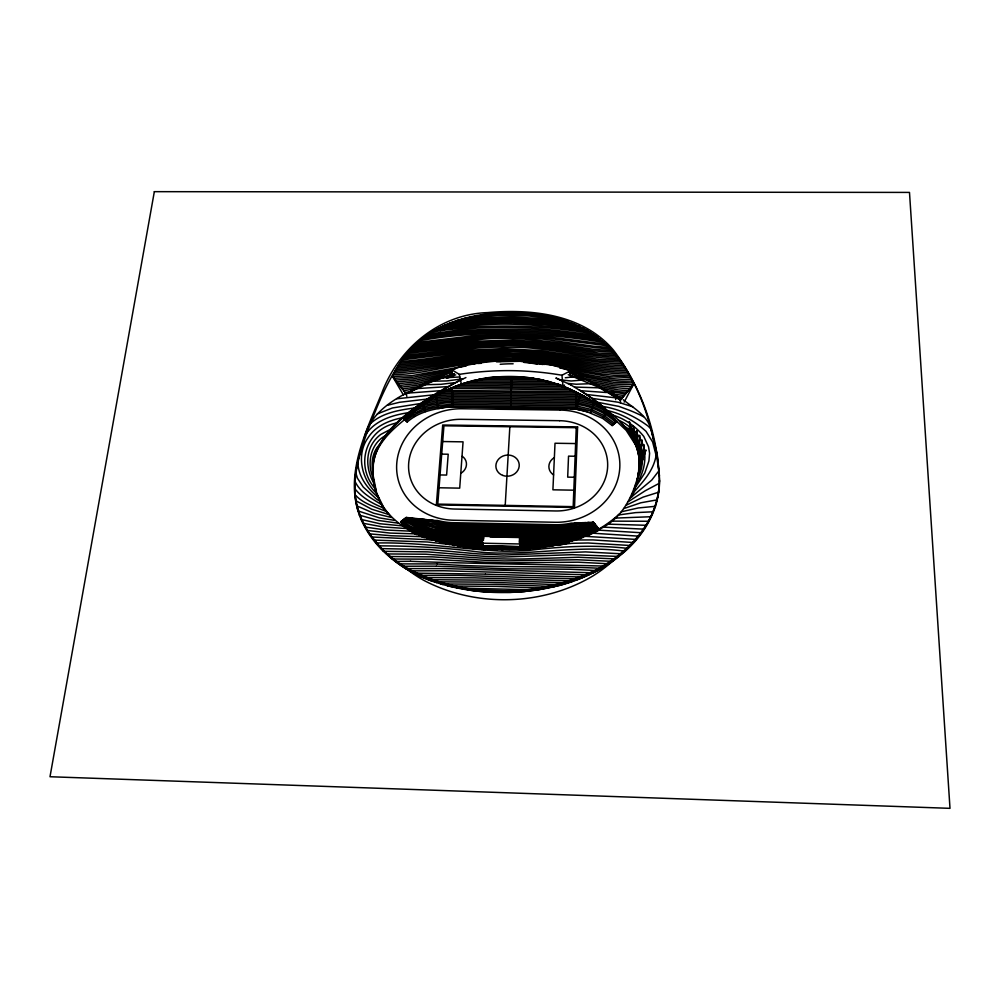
<?xml version="1.0" encoding="UTF-8"?>
<svg xmlns="http://www.w3.org/2000/svg" width="1000" height="1000" viewBox="0 0 1000 1000"><rect width="100%" height="100%" fill="white"/><g stroke="black" fill="none" stroke-linecap="round" stroke-linejoin="round"><path stroke-width="1.5" d="M659.425 481.962C658.2 435.075 641.875 387.562 613.488 350.163C583.038 314.163 531.6 308.663 487.463 312.613C438.762 314.175 398.162 348.925 381.625 393.537C366 431.7 343.913 474.85 359.925 516.475M576.087 409.137L576.388 392.238C538.513 372.738 491.062 371.45 452.225 387.587L452.65 406.712L568.938 408.25L576.087 409.137L576.213 406.112M510.95 407.488L511.512 376.938M452.688 406.863L452.75 403.787M659.45 477.262C660.888 508.425 643.512 537.562 619.275 556.112M554.888 527.663L555.013 524.7A64.713 58.388 -6 0 0 567.025 523.925L571.4 523.125L586.487 523.425M659.163 487.212L659.475 480.25M510.975 407.638L511.163 404.562M503.95 526.775L504.137 523.688L502.525 537.188M505.213 505.375L509.85 426.75M639.15 465.238C640.138 456.9 638.663 448.062 634.1 440.95M453.338 525.662L453.55 522.688L555.013 524.7L553.312 545.138L551.263 545.538M436.463 582.612C476.037 595.087 519.188 595.562 559.325 585.462C606.538 573.587 655.238 537.225 659.2 485.5M638.663 471.737L638.987 457.975A54.275 48.925 -4 0 0 635.4 444.688L626.175 430.35L608.638 413.75M483.625 549.812L482.113 543.188L483.013 536.325L519.612 537.075L520.312 541.087M638.45 473.275L636.812 481.763M658.662 490.688C655.462 516.462 639.138 538.713 619.225 554.513M509.925 549.45C540.5 548.8 571.888 544.1 599.087 529.388C631.55 514.425 639.338 476.613 644.25 444.875L638.65 470.513L645.9 449.963L637.925 474.85C642.913 455.425 634.288 435.4 620.188 421.987M605.037 415.138L602.575 418.338L606.625 411.5L607.175 411.962A104.2 98.2 -75 0 1 616.35 420.988L616.4 422.137L612.2 425.575L602.575 418.338L587.225 411.812A70.312 63.537 -5.7 0 0 577.312 409.4L576.413 409.175L580.175 394.137L576.388 392.238M635.75 485.863L636.462 483.137M638.088 473.9C643.45 459.525 640.15 442.163 628.575 431.962M634.113 491.3L635.4 487.225M576.413 409.175L577.3 406.5M580.175 394.15A119.562 117.613 -88.3 0 1 593.263 401.538L594.15 402.15L590.475 412.6L591.875 409.588M636.788 480.1C647.763 461.737 642.25 436 623.4 425.625M632.15 496.675L633.688 492.663M659.125 470.562L651.762 480.075L630.375 497.875M635.388 485.238C648.238 468.263 649.15 441.662 631.112 428.113C627.312 424.85 622.975 422.013 618.312 420.163M624.138 402.137L633.45 384.538C613.175 332.362 559.55 309.513 506.112 313.575C475.112 314.15 442.163 320.712 418.35 341.9C393.3 364.988 380.613 397.6 368.475 428.638C358.775 454.825 349.75 483.938 358.288 511.712M403.55 395.2L392.438 376.275C426.075 304.662 523.65 300.3 587.125 330.363C635.812 360.85 653.425 422.7 659.438 476.675M633.85 489.787L644.788 472.987L648.913 460.988L649.6 453.312L648.55 446.8L643.775 436.425C635.9 426.675 625.3 418.938 613.25 415.225M366.287 433.713C375.95 419.888 393.5 414.812 409.438 412.537M571.587 373.15L595.2 384.087L620.388 400.037L633.45 384.538L620.388 400.037L620.45 402.85M632.188 493.963C642.425 482.45 653.612 470.988 656.1 455.387L652.613 441.95L646.038 431.325C635.225 421.6 622.375 413.862 608.112 410.75M403.638 521.163L401.763 523.275L411.688 530.275L422.812 536.538M401.85 523.55L403.725 521.438M403.913 521.975L402.025 524.087L408.787 529M426.725 519.65L406.287 517.45L401.138 521.425L406.788 525.35L408.013 529.087L402.388 525.163L403.562 523.837M379.237 444.925C373.162 451.325 371.163 460.887 372.575 469.425M401.3 521.925L403.1 519.913L418.387 528.875L435.875 534.425A82.438 73.875 -13.3 0 0 451.463 536.125L483.963 536.788M612.2 425.575L616.362 420.975M617.312 556.675L615.337 558.625A135.738 122.587 -9.1 0 1 593.013 575.887C542.675 606.013 476.062 607.65 424.125 580.525A132.562 119.65 -10.8 0 1 410.35 571.712L406.05 568.387A137.325 123.85 -10.6 0 1 403.95 566.663M619.5 513.875C578.938 551.4 517.962 552.487 466.037 546.788M575.675 409.137L452.225 406.863A72.213 64.887 -13.9 0 0 438.9 408.512C427.438 410.35 415.975 414.225 407.175 422.062L403.85 418.212L423.162 402.725A107.338 107.312 -64.1 0 1 434.888 395.75L437.038 394.6A134.388 134.113 82.8 0 1 443.2 391.5L452.075 387.65M370.1 423.913C382.25 412.65 399.525 409.938 415.375 407.887M404.125 419.175L422.837 404.95A118.725 107.638 -12 0 1 427.863 402.088M411.575 411.413L414.625 416.475L411.887 412.525M406.625 418.038C394.688 427.575 382.337 438.2 376.238 452.625A50 44.713 -15.7 0 0 373.288 463.425L373.237 476.025L376.312 491.325M408.888 416.312L413.425 412.85M659.312 483.275L645.225 490.763L628.413 501.587M418.325 406.037L432.7 397.9M437.9 377.512L420.213 385.7L406.138 393.9L406.838 396.388M392.438 376.275L406.138 393.9L431.087 380.387L452.225 372.088M592.925 522.05L599.2 529.312L592.212 533.375M598.088 530.662L599.237 529.987L596.538 526.038L583.35 531.6L569.45 534.925A79.862 71.988 -6.1 0 1 554.075 535.962L451.812 533.862A79.4 71.175 -13.3 0 1 436.812 532.225L419.975 526.9L405.238 518.263L401.488 522.463L408.25 527.388M599.2 529.312L587.438 535.388L590.938 533.75L570.262 539.412A85.95 77.45 -6.1 0 1 553.7 540.513L519.412 539.8M426.7 402.375L420.625 405.975A111.45 100.838 -12.1 0 0 404.062 418.888L406.125 420.85C418.787 409.637 436.188 406.262 452.625 405.913L576.112 407.537A2.788 2.475 -4.8 0 1 576.8 407.625L591.025 411.087L603.4 416.95L613.288 424.375L616.388 421.838A111.163 100.85 -8.3 0 0 604.688 411.075M406.863 392.863C387.113 403.038 367.725 417.675 363.725 440.875C359.588 453.137 356.213 465.763 355.15 478.7C350.412 527.587 391.912 569.513 436.45 582.55M594.587 532.375L599.225 529.712L598.05 527.9L584.3 533.7L569.85 537.163A82.9 74.713 -6.1 0 1 553.888 538.237L490.15 536.925M594.612 532.65L595.775 532M564.55 385.112L562.938 386A303.225 288.438 -16.3 0 0 557.688 385.075M435.925 395.213L438 408.575L437.575 405.412L452.587 404.312L576.138 405.938A4.25 3.775 -4.8 0 1 577.2 406.062L591.575 409.562L604.225 415.562L614.375 423.175L616.375 421.525A111.2 100.875 -8.3 0 0 603.775 410.062M428.7 400.95L420.538 405.662A111.5 100.862 -12.1 0 0 403.988 418.587L405.075 419.637L412.975 413.725L424.263 408.625L437.512 405.425M385.775 435.462C370.575 443.212 366.525 463.45 373.263 478.263M452.587 374.9L451.413 369.55L459.312 374.363A307.387 291.75 -16.1 0 1 561.962 375.238L570.1 371.012L570.6 377.163M592.238 533.638L593.413 533.013M406.138 393.9L431.438 381.85L454.137 373.787M597.288 526.962L583.825 532.65L569.65 536.05A81.375 73.35 -6.1 0 1 553.987 537.1L451.637 535A80.913 72.525 -13.3 0 1 436.35 533.325L419.188 527.888L404.162 519.087L401.388 522.2L416.8 532.487M598.812 528.825L584.775 534.763L570.062 538.288A84.425 76.087 -6.1 0 1 553.8 539.375L519.525 538.663M595.025 524.188L582.4 529.5L569.038 532.7A76.825 69.262 -6.1 0 1 554.263 533.688L452.163 531.613A76.388 68.475 -13.3 0 1 437.738 530.05C426.213 528.962 416.65 520.962 406.375 517.725L401.662 523L413.663 531.087L424.963 537.112M406.55 518.263C418.062 517.375 427.113 526.987 438.675 527.875A73.362 65.788 -13.3 0 0 452.512 529.375L554.45 531.438A73.787 66.537 -6 0 0 568.625 530.487L581.462 527.413L593.513 522.337L596 526.2M430.725 399.562L420.462 405.363A111.538 100.887 -12.1 0 0 403.9 418.288L407.175 422.062M591.025 533.987L587.4 535.763M377.35 413.9L392.475 407.95L421.4 403.387M465.925 377.562C431.975 393.625 397.537 415.375 377.5 448.013C367.725 467.612 373.975 490.887 383.862 509.137M597.062 528.088L593.263 522.2C585.05 523.925 577.163 528.763 568.425 529.375A72.275 65.175 -6 0 1 554.55 530.312L452.688 528.25A71.862 64.438 -13.3 0 1 439.137 526.788C428.638 526.038 420.35 517.288 409.75 518.6M432.775 398.212L412.912 410.262L423.212 405.613L437.025 402.275L452.512 401.138L576.2 402.725A7.175 6.362 -4.8 0 1 577.975 402.95L592.663 406.525L605.875 412.775L615.35 419.862A110.225 99.963 -8.2 0 0 599.125 406.087L597.163 404.862M588.638 535.45L589.837 534.862M593.837 570.825C535.1 598.587 461.425 598.95 404.425 566.575M626.287 505.15L643.162 497.1L658.525 492.262M460.462 379.8C424.588 401.125 366.825 429.212 373.375 479.25C376.538 514.825 409.837 535.45 441.763 542.087M593.95 572.388L583.775 577.087L485.525 574.125M589.362 399.113L579.525 396.725A13.05 11.575 -4.8 0 0 576.312 396.325L452.35 394.775L436.05 395.975L424.012 402.15L436.538 399.125L452.425 397.95L576.25 399.525A10.113 8.963 -4.8 0 1 578.75 399.837L593.75 403.475L601.15 406.975L586.15 398.05M585.513 536.362L586.2 536.05M418.175 406.138L422.688 404.1L436.775 400.7L452.475 399.55L576.225 401.125A8.65 7.662 -4.8 0 1 578.362 401.4L593.2 405L606.25 411.163L591.2 401M588.025 522.438L578.413 525.988L568.225 528.275A70.75 63.812 -6 0 1 554.637 529.188L452.863 527.137A70.35 63.087 -13.3 0 1 439.588 525.7L429.85 523.038L420.85 519.15M586.45 535.837L584.837 536.525M582.75 537.562L583.45 537.275M439.338 376.9L445.125 374.562M583.625 537.038L582.4 537.525M580.65 538.438L581.35 538.15M585.112 522.562L568.025 527.163A69.237 62.45 -6 0 1 554.738 528.062L453.038 526.025A68.85 61.75 -13.3 0 1 440.05 524.612L424.162 519.425L414.05 519.225M431.45 381.625L454.487 373.587M582.812 577.5L576.112 580.112M581.575 537.85L579.837 538.5M387.362 405.275L399.513 402.287L427.512 399.025M623.9 508.525L640.837 502.788L657.212 499.837M391.8 428.65L380.737 434.45A32.6 29 -16.8 0 0 370.387 447.55C365.475 459.55 367.825 473.3 374.387 484.2M448.612 389.988L440.387 393.125A143.825 131.163 -11.6 0 0 437.688 394.263L452.312 393.175L576.337 394.725A14.525 12.875 -4.8 0 1 579.925 395.175L584.275 396.225A144.525 132 -9.9 0 0 580.725 394.575L572.575 391.2M578.375 539.025L576.85 539.562M573.188 581.15L562.225 584.587M560.812 386.15A151.75 138.7 -10.5 0 1 569.75 389.212L571.35 389.825L452.188 388.413L441.337 392.4L452.262 391.587L576.362 393.125A15.987 14.175 -4.8 0 1 578.425 393.263L569.8 389.85M575.3 540.062L573.763 540.55M572.725 540.862L570.638 541.475M433.55 379.387L416.512 383.587L399.55 385.425M397.7 422.812C366.125 427.95 354.012 465.5 375.662 489.237M426.3 382.812L417.45 385.163L400.938 387.2M559.812 585.275L539.138 589.637L523.362 591.587L510.138 592.362L484.988 591.838M433.075 396.688L436.05 395.975M428.113 399.525L436.287 397.55L452.388 396.362L576.287 397.925A11.587 10.263 -4.8 0 1 579.138 398.288L593.6 401.788M578.362 538.975L576.275 539.45M621.263 511.8L638.3 507.95L655.525 506.3M557.975 544.475L560.775 543.825L520.05 543.25M441.55 376.012L415.575 382L398.162 383.65M575.75 539.562L570.475 540.525A87.475 78.825 -6.1 0 1 553.612 541.663L519.288 540.95M556.562 544.775L553.038 545.475M450.9 372.55L414.637 380.412L396.788 381.875M396.825 398.775L433.837 394.812M415.288 388.612L403.7 390.763M410.1 391.613L405.075 392.537M553.587 545.1L552.837 545.212M551.625 545.75L547.425 546.462M551.013 545.588L539.738 547.288M403.562 417.5C390.05 420 375.625 425.6 368.038 437.775C355.775 454.913 361.8 479.438 376.475 493.275L377.038 493.787M548.837 546.5L550.775 546.175A149.438 132.562 -8 0 0 569.125 541.912A89.012 80.2 -6.1 0 1 553.513 542.8L519.163 542.087M455.25 368.9L412.775 377.25L394.025 378.312M556.5 544.625L519.925 544.4M462.912 378.8L446.788 380.938L432.55 381.188M454.5 382.7L440.85 384.325L425.275 384.712M545.337 546.788L540.475 547.463M545.375 547.05L542.6 547.45M545.413 547.325L544.025 547.525M618.387 514.987L635.575 512.625L653.3 511.775M439.975 332.587L440.662 332.5M447.225 386.662L416.925 388.6M549.925 545.625L538.263 546.95L463.725 545.375L452.85 543.638M551.05 545.588L571.85 543.312L588.175 542.987L630.388 545.513M444.613 324.913L482.775 320.775L512.362 319.75L545.1 321.763L579.325 326.037M440.6 326.85L482.938 322.188L512.388 321.2L544.938 323.212L583.5 328.088M436.875 328.75L483.1 323.587L512.425 322.638L544.775 324.663L587.188 330.062M433.762 330.562L470.562 326.188C510.538 321.037 550.638 326.425 590.25 331.95M449.85 322.825L482.612 319.363L512.325 318.312L545.275 320.312L574.487 323.9M430.788 332.35C484.613 322.938 539.4 324.613 593.138 333.812M428.338 334.075L447.675 331.587C496.9 323.3 546.7 328.2 595.662 335.6M425.887 335.788C482.962 325.5 540.988 327.738 597.95 337.362M456.275 320.625L482.438 317.962L512.3 316.863L545.438 318.863L568.162 321.575M475.1 363.7C448.15 365.288 422.238 374.175 395.325 374.6L393.275 374.75M451.637 370.95L413.713 378.825L395.4 380.087M539.038 547.375L463.862 545.875L452.812 543.775M423.65 337.475C482.238 326.788 541.763 329.363 600.25 339.113M440.387 390.7L409.225 393M466.075 365.988L411.85 375.662L392.65 376.538M465.087 318.188L497.2 315.663L512.263 315.413L529.038 316.038L558.962 318.938M459.7 376.975L441.2 377.938M481.4 363.288L477.812 363.488M496.425 361.825L520.025 361.275L542.938 364.487M421.775 339.1C481.637 328.088 542.413 330.975 602.163 340.812M419.913 340.725C480.975 329.425 542.95 332.575 603.925 342.475M418.038 342.35L472.5 335.85L512.663 334.2L543.438 336.262L605.675 344.137M481.925 315.163L512.225 313.975L540.538 315.525M416.463 343.95L472.95 337.225L512.7 335.637L543.275 337.7L607.413 345.8M414.888 345.538L473.4 338.6L512.725 337.088L543.112 339.15L593.475 346.2L608.888 347.438M413.325 347.125L469.663 340.438A48.938 42.9 -10.9 0 1 476.912 339.825C521.737 334.263 565.975 345.475 610.363 349.062M411.863 348.713L474.288 341.337L512.788 339.975L542.775 342.05L593.25 349.263L611.85 350.7M410.5 350.3L474.725 342.713L512.812 341.425L542.612 343.5L593.15 350.8L613.237 352.337M409.137 351.887L475.175 344.087L512.85 342.863L542.438 344.95L599 353.088L614.525 353.963M407.775 353.462L475.625 345.45L512.875 344.312L542.275 346.4L598.862 354.637L615.8 355.588M575.175 376.662L565.288 377.775M584.075 379.938L571.138 381L560.188 379.812M452.188 388.413L449.775 388.587L452.113 387.8A151.688 138.575 -11.2 0 1 459.438 385.487M406.538 355.062C438.762 352.2 470.712 345.275 503.237 345.675C541.663 344.387 579 355.85 617.087 357.225M405.312 356.65C439.4 353.725 473.212 345.925 507.625 347.275C544.975 346.213 581.237 357.912 618.3 358.862M615.138 518.1L650.95 516.725M404.1 358.25L470.175 350.138L503.8 348.537L541.775 350.737L599.775 359.462L619.438 360.513M402.887 359.837L470.662 351.488L504.075 349.963L541.613 352.188L599.637 361.025L620.588 362.15M583.663 522.638L582.225 522.712M631.775 381.062C611.213 382.05 591.25 376.388 571.025 372.912M632.675 382.938L614.25 382.388L578.088 375.75M633.188 384.837L614.012 384.062L583.9 378.438M631.425 386.85L613.775 385.737L589.525 381.138M629.675 388.875L613.538 387.425L594.338 383.675M581.25 522.762L574.637 523.038M573.663 540L592.863 539.925L633.15 542.5M401.788 361.475C435.975 358.787 469.8 350.462 504.35 351.388C544 350.175 582.438 363.05 621.725 363.8M400.712 363.125C438.1 359.975 475.2 350.737 513.062 352.975C550.125 352.95 586.013 365.138 622.812 365.475M399.65 364.775C437.375 361.662 474.837 352.013 513.1 354.412C550.5 354.412 586.7 366.85 623.825 367.188M398.575 366.425C436.675 363.387 474.475 353.263 513.125 355.863C550.875 355.875 587.375 368.575 624.825 368.9M397.5 368.075C435.975 365.138 474.1 354.5 513.15 357.3C551.25 357.312 588.05 370.325 625.837 370.613M396.425 369.725C434.65 367.075 472.463 355.9 511.25 358.775C550.35 358.312 588.088 372.075 626.838 372.325M395.35 371.375C434.588 368.762 473.363 356.925 513.212 360.188C552 360.163 589.4 373.888 627.85 374.038M394.288 373.013C429.963 371.425 464.9 359.738 501.05 361.413M418.225 386.763L402.312 388.975M455.763 374.938L449.75 375.1M405.737 568.575L444.312 568.587L593.088 572.788M409.688 570.862L443.837 570.763L588.612 574.888M413.862 573.125L485.375 574.125M628.85 375.75C598.65 376.425 569.4 366.15 539.275 363.675M629.862 377.463L609.487 376.737L563.038 368.525M630.862 379.188C609.825 380.325 589.412 374.387 568.713 371M398.663 563.888L437.163 563.938M402.15 566.237L436.25 566.175M423.237 577.525L475.238 577.863L573.663 580.988M410.387 561.3C475.175 563.812 540.05 564.3 604.825 566.112M428.55 579.688L485.538 580.125L567.913 582.888M611.538 521.138L648.562 521.263M418.375 575.337L459.012 575.413L579 579M440.825 583.913L496.238 584.375L554.663 586.55M434.35 581.812L485.538 582.125L561.625 584.763M392.325 559.025L431.425 559.163L476.775 561.812A650.487 505.925 -6.2 0 0 504.975 562.888L578.05 562.2L608.413 563.763M395.45 561.462L410.688 561.287M448.288 585.988L496.388 586.388L546.6 588.263M457.25 588.025L537.388 589.913M469.113 590.087L484.8 590.188A38.487 36.237 -16.5 0 1 486.312 590.225L525.237 591.4M386.587 553.95L425.875 554.225L477.25 557.837A475.75 387.362 -6.8 0 0 494.363 558.7A450.788 369.513 -6.9 0 0 524.35 558.95L578.312 557.263L615.163 558.9M389.4 556.5L432.512 556.862L477.013 559.812A552.8 441.112 -6.5 0 0 504.613 560.925L577.112 559.75L611.788 561.325M591.862 383.65L576.163 384.225L567.837 383.425M567.775 388.212L454.038 386.838A150.775 137.7 -11.2 0 1 464.338 383.812M442.7 441.538L463.062 441.85L459.7 488.15L439.062 487.775M575.638 443.562L555.013 443.25L552.913 489.812L573.812 490.188M441.712 454.125L448.212 454.225L446.613 475.062L440.075 474.95M575.138 456.25L568.538 456.138L567.688 477.137L574.325 477.25M503.587 549.487L472.188 547.575L447.837 543.538M406.463 517.987L411.675 518.1M412.95 518.925L420.725 519.087M588.15 522.375L593.288 522.475M584.75 522.575L593.3 522.75M418.938 519.587L427.962 519.763M590.237 522.962L580.988 522.775L567.812 526.062A67.725 61.087 -6 0 1 554.825 526.938L453.2 524.913A67.35 60.4 -13.3 0 1 440.513 523.538L428.537 520M423.375 519.938L432.3 520.125L440.975 522.45A65.85 59.062 -13.3 0 0 453.375 523.8L554.925 525.812A66.225 59.737 -6 0 0 567.612 524.963L576.675 522.962L585.763 523.138M423.862 520.225L437.6 520.487L441.812 521.45A64.35 57.725 -13.3 0 0 453.55 522.688L450.8 543.312M628.15 390.675L618.462 389.938L599.025 386.312M626.812 392.275L618.188 391.675L603.225 388.7M625.487 393.888L607.413 391.325M624.15 395.487L611.388 393.888M622.825 397.1L615.013 396.25M618.475 398.638L621.487 398.7M411.562 531.225L385.5 529.987L365.763 527.15M483.812 537.925L451.287 537.25A83.95 75.225 -13.3 0 1 435.412 535.513L419.963 530.875L410.725 526.413L402.025 520.737L401.213 521.65L420.087 534.05L436.975 541.15M483.512 540.2L450.938 539.525A86.975 77.938 -13.3 0 1 434.475 537.725L423.137 534.65L409.575 527.212M481.812 541.312L450.763 540.662A88.5 79.287 -13.3 0 1 434.525 538.925L433.35 538.688A149.388 132.287 -10.2 0 0 453.212 544.325L464 546.413L538.425 547.987M483.212 542.475L441.838 541.225L463.925 546.15L538.387 547.725M482.113 543.188L519.7 543.975L520.638 549.288M450.412 542.938L483.062 543.625M483.363 544.775L456.05 544.2L463.787 545.612L538.3 547.188L546.275 546.1L520.075 545.55M538.462 548.25L463.387 546.562M536.975 548.488L463.45 546.825M529.362 548.587L463.525 547.087M471.788 547.625L529.4 548.85M471.85 547.888L529.45 549.113M471.925 548.162L529.487 549.388M471.987 548.425L474.988 548.488M481 548.612L523.425 549.513M481.062 548.875L509.725 549.487M481.125 549.138L497.65 549.487M481.188 549.4L485.688 549.5M607.5 524.138L646.112 525.288M417.375 533.925L390.075 533.075L367.762 530.513M450.238 542.938L445.337 542.087M381.312 548.625L429.363 549.538L477.725 553.875L503.512 555.062L585.45 551.9L621.562 553.812M383.888 551.325L427.625 551.875L477.488 555.85A413.475 342.163 -7.1 0 0 503.875 557.013L572.362 554.688L618.475 556.438M406.575 528.562L382.825 526.925L363.9 523.413M438.9 408.512A64.638 64.438 -76.4 0 1 452.188 406.7L452.612 406.712M424.375 536.75L391.35 535.775L369.775 533.888M584.338 536.287L635.875 539.412M437.287 563.938C491.788 568.112 546.462 565.525 600.962 568.337M436.488 566.163L506.087 568.8L569.875 569.225L597.087 570.575M602.938 527.112L643.637 529.15M641.1 532.737L597.737 530.087M402.2 525.887L379.9 523.737L362.062 519.65M376.438 542.987C418.812 542.1 460.6 549.1 502.788 551.175A269.988 231.838 -8 0 0 529.963 550.312C562.337 546.312 595 544.7 627.513 548.362M378.8 545.875C411.975 545.875 445.062 547.663 477.962 551.9C526.9 556.938 575.712 544.338 624.6 551.163M591.675 533.125L638.513 536.15M600.112 387.875L574.562 387.062M431.3 520.037L429.113 519.862M428.675 519.825L427.7 519.738M434.4 540.037L371.938 536.987M484.75 591.825L473.288 590.675M374.113 540.087L427.475 542L456.962 545.325M394.812 520.413L379.462 517.9L358.775 511.175M398.288 523.175L377.925 520.413L360.363 515.388M592.188 398.363L618.162 402.225L632.737 406.763M617.362 398.038L586.625 394.487M580.788 390.737L606.5 392.512M472.638 590.6L447.512 585.8M597.65 402.3L618.95 406.413L625.763 408.913A143.05 131.537 -4.9 0 1 640.2 414.988L643.462 416.725M602.925 406.438C619.388 409.15 634.913 416.2 648.288 426.238L650.95 428.988L657.15 453.963M577.312 409.4L587.225 411.812M559.738 368L562.825 368.5M391.75 517.55L373.6 513.188L357.163 506.012M463.587 547.362L464.263 547.475M462.713 546.45L453.275 544.625M461.425 546.475L457.375 545.725M460.138 546.5L457.45 545.988M452.525 543.575L451.3 543.438M458.862 546.512L457.512 546.25M456.037 545.45L453.35 544.888M453.75 544.763L441.9 542.125M454.762 545.438L453.425 545.15M453.5 545.413L454.162 545.562M447.812 543.825L449.675 544.288M447.887 544.1L449.75 544.562M389 514.587L371.65 509.188L355.775 500.7M445.962 543.35L433.25 539.362L421.062 534.1M444.188 543.112L446.037 543.612M440.962 583.95L442.85 584.513M440.525 542.05L442.35 542.587M417.825 532.837L428.225 538.088L435.875 540.487M438.7 541.475L421.15 534.362L406.863 525.588M434.462 539.062L426.425 536.087M568.237 374.7L598.138 387.025L620.388 400.037M435.262 540.8L437.05 541.413M571.4 375.262L582.888 379.5M431.3 580.75L419.775 576.013L404.975 568.138A150.688 124.288 -14.2 0 1 383.162 550.988M429.963 538.812L431.712 539.5M386.45 511.562C375.55 507.05 363.2 503.85 355.062 494.688M568.725 371.987L590.95 381.825L602.587 388.312M570.1 371.012C539.913 358.625 506.025 358.6 474.25 363.8A163.012 148.55 -11 0 0 451.413 369.538M384.237 508.35C373.288 503.862 362.163 498.088 354.775 488.612M556.013 378.125L570.75 384.875M430.05 539.075L414.588 531.2M430.125 539.338L426.675 537.888M428.475 538.888L430.213 539.6M556.2 378.15L562.45 380.75M426.125 535.962L423.288 534.725M423.888 536.838L425.05 537.375M423.963 537.1L425.138 537.65M422.975 537.075L424.125 537.625M422.725 536.275L407.4 527.212M421.737 536.237L401.938 523.812M420.688 535.913L421.825 536.5M420.763 536.175L421.912 536.763M419.55 535.312L409.738 529.438M418.512 534.975L419.637 535.588M416.712 532.212L417.912 533.1M580.45 394.688L562.938 386L561.962 375.288M417.388 534.35L411.95 531.087M417.475 534.612L410.887 530.4M570.688 384.837L588.237 395.538L605.35 408.35M416.463 534.25L402.212 524.625M413.488 530.55L414.675 531.475M603.538 388.925L610.875 393.537M412.413 529.888L413.575 530.812M594.212 402.2L606.062 410.988M380.312 501.5L376.562 499.162L363.237 487.025L357.45 478.225L355.8 472.738M382.188 505C372 498.675 360.188 492.713 354.925 481.238M411.337 529.2L412.5 530.15M579.288 389.775L596.688 401.55L613.175 415.15M410.275 528.525L411.425 529.475M411.925 518.263L424.45 524.837L438.2 528.962A74.875 67.125 -13.3 0 0 452.337 530.5L554.362 532.562A75.3 67.888 -6.1 0 0 568.837 531.587L581.925 528.462L594.263 523.263L597.863 528.6M597.175 405.175L599.1 406.438M409.212 527.825L410.363 528.787M410.975 530.662L408.7 528.725M408.162 527.112L409.3 528.088M409.913 529.975L407.837 528.55M406.788 525.35L419.7 532.087L434.938 536.625A85.463 76.575 -13.3 0 0 451.112 538.387L483.663 539.062L483.013 536.325M407.212 526.675L401.575 522.737L406.287 517.45L420.763 525.913L437.275 531.138A77.9 69.825 -13.3 0 0 451.987 532.737L554.175 534.825A78.338 70.625 -6.1 0 0 569.237 533.812L582.875 530.55L595.775 525.112L597.875 528.362M402.125 524.35L407.75 528.288M623.212 399.738C633.438 407.925 647.312 415.6 650.975 429.05M378.625 497.725C367.55 488.825 357.85 476.262 357.837 461.475M403.862 418.275C417.088 407.212 435.3 402.85 452.55 402.725L576.175 404.338A5.713 5.062 -4.8 0 1 577.587 404.513A69.013 62.263 -5.4 0 1 615.462 421.975L616.375 421.225A111.237 100.913 -8.3 0 0 602.863 409.062M613.062 415.037C627.55 427.887 641.213 445.637 639.113 466.15L642.175 440.025L639.263 461.838L639.65 435.288L639.038 457.45L636.65 430.65L638.375 452.975L633.2 426.087L637.2 448.4L629.3 421.613L635.45 443.7L629.012 428.013L633.075 438.862M383.088 551.038C372.725 540.825 364.288 528.538 359.288 514.825M390.675 516.525L384.162 508.363L377.262 494.462M593.362 523.562L594.113 524.738M361.238 519.525L368.787 533.038L382.488 549.45A151.037 124.462 -14.2 0 0 404.513 566.487M424.212 408.65L425.312 411.637L422.4 403.263M401.138 521.425L402.388 525.163M463.725 545.375L464.4 548M459.312 374.363L461.562 385.025M501.463 546.175L502.25 550.112M657.2 454.225L659.463 475.988M615.612 396.65L615.712 399.725M519.612 537.075L519.7 543.975M619.325 554.6A151.175 126.9 1 0 1 593.925 570.938M523.925 378A146.325 133.512 -10.2 0 1 540.363 379.775L549.362 381.6L472.488 380.7L481.625 379.125A146.225 133.325 -11.3 0 1 498.162 377.7M538.587 379.812A144.338 131.65 -10.2 0 1 544.038 380.737L554.8 383.263L467.038 382.225L478 380A144.238 131.45 -11.2 0 1 483.512 379.175M453.312 544.513A139.012 123.413 -10.5 0 1 424.325 535.363M544.075 381.062A147.275 134.438 -10.3 0 1 559.575 384.862L462.275 383.762A147.2 134.262 -11.2 0 1 478.05 380.288M451.5 544.4A128.65 114.5 -10.9 0 1 409.35 527.5M547.888 382.137A149.075 136.15 -10.4 0 1 563.862 386.525L457.987 385.3A149 135.988 -11.2 0 1 469.8 382.2M557.725 384.925A150.85 137.838 -10.5 0 1 567.788 388.188M566.225 388.237A151.688 138.663 -10.5 0 1 569.775 389.525L574.9 391.5L445.337 390.5L452.188 388.113A151.625 138.525 -11.2 0 1 455.838 386.9M433.162 396.838A153.412 140.275 -11.3 0 1 443.837 392.163M576.062 392.938A153.062 140.025 -10.5 0 1 589.263 399.25M428.212 399.675A151.037 138.025 -11.3 0 1 440.1 394.038M580.487 395.188A151 138.1 -10.4 0 1 593.488 401.938M416.438 534.675A127.338 113.5 -10.9 0 1 407.8 529.35M609.237 415.163A116.337 105.65 -8.6 0 1 616.388 422.137M619.375 556.2A150.825 126.7 1 0 1 594.038 572.513M611.475 392.537A252.113 242.95 63.8 0 1 621.075 399.012M568.625 372.238A203.525 201.012 -51.8 0 1 571.512 373.35M537.638 363.1A167.838 165.613 -42.5 0 1 544.35 364.462M523.987 362.4A156.037 153.725 -36.8 0 1 537.45 364.125M513.325 358.65A147.8 145.963 -43.9 0 1 524.312 359.312M500.213 364.3A142.113 137.225 -21.7 0 1 513.15 363.787M497.525 359.288A160.8 159.575 -52.3 0 1 499.875 359.1M446.613 378.375A194.275 181.388 -21.5 0 1 454.263 375.562M569.35 542.762A139.662 135.938 21.8 0 1 557.762 545.388M445.562 541.337A140.25 130.15 -37.4 0 1 434.688 538.488M557 383.713A96.925 87.3 -8.9 0 1 562.913 386.025M462.238 456.262A11.5 10.312 -13.5 0 1 460.775 473.35M553.587 474.938A11.562 10.438 -5.8 0 1 554.138 457.738M576.25 427.7L573.175 506.65L437.775 504.113L443.938 425.8L576.25 427.7M577.612 426.938L574.513 507.488L436.362 504.888L442.688 425.012L577.612 426.938M154.338 191.663L50 776.737L950 808.337L909.488 192.413L154.338 191.663M479.237 379.15L542.775 379.925L540.312 379.487A146.375 133.55 -10.2 0 0 510.988 377.5A146.287 133.363 -11.3 0 0 481.562 378.775L479.237 379.15M533.575 378.212L488.275 377.688A148.775 135.7 -11.3 0 1 510.938 377.163A148.863 135.9 -10.3 0 1 533.575 378.2M560.062 410.062L461.95 408.75A61.762 55.412 -13.3 0 0 396.75 463.5A61.762 55.412 -13.3 0 0 453.725 520.262L555.125 522.263A62.112 56.037 -6 0 0 619.812 467.188A62.112 56.037 -6 0 0 560.062 410.062M559.6 420.7L461.163 419.325A49.7 44.575 -13.3 0 0 408.675 463.375A49.7 44.575 -13.3 0 0 454.55 509.038L555.612 510.962A49.988 45.087 -6 0 0 607.638 466.662A49.988 45.087 -6 0 0 559.6 420.7M502.688 475.4A11.7 10.537 -9.8 0 0 519.188 464.288A11.7 10.537 -9.8 0 0 500.812 457.225A11.7 10.537 -9.8 0 0 502.688 475.4"/></g></svg>
